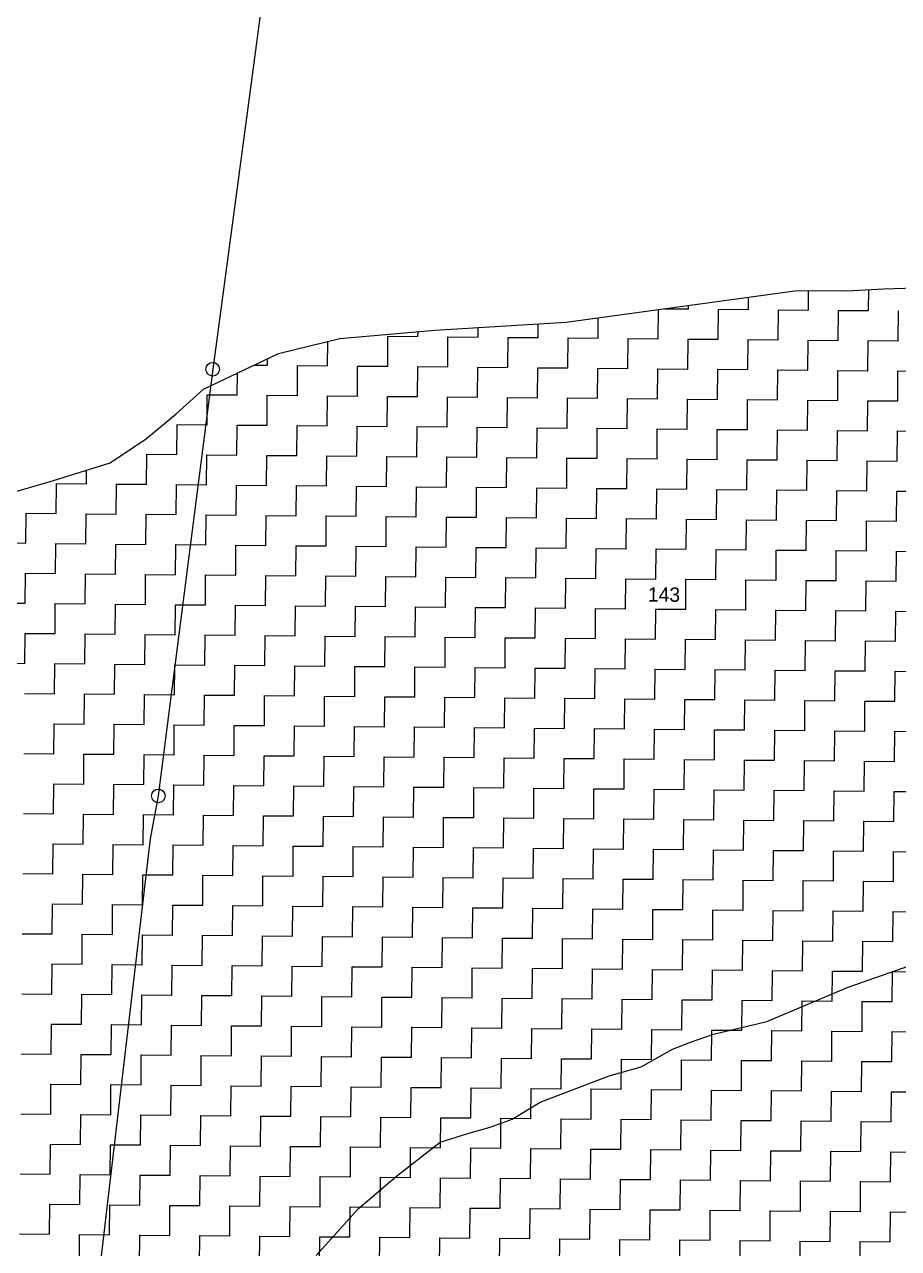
# Model space of a CAD drawing. Header units: metres. Extents: x 286188 to 288650, y 2015524 to 2018848.
# Drawn here: x 287614.8 to 287897.1, y 2016455.8 to 2016851 of the extents above; entities that cross this region are included whole.
import ezdxf
from ezdxf.enums import TextEntityAlignment as Align

# ---------------------------------------------------------------- set-up
doc = ezdxf.new("R2010")
doc.units = ezdxf.units.M
doc.header["$MEASUREMENT"] = 0
for name, color, linetype in [('LINE_WATER', 4, 'Continuous'), ('POLY_HATCH', 12, 'Continuous'), ('POLY_PARCEL', 6, 'Continuous'), ('TEXT_PARCEL', 7, 'Continuous')]:
    doc.layers.add(name, color=color, linetype=linetype)
doc.styles.add('TEXT_MAP', font='', dxfattribs={"height": 1.8})
doc.styles.get('TEXT_MAP').set_extended_font_data('Kruti Dev 050')

msp = doc.modelspace()

# ---------------------------------------------------------------- linework, layer by layer
for centre in [(287675.56, 2016739.69), (287658, 2016601.94)]:
    msp.add_circle(centre, 2.2)
at = {"layer": 'LINE_WATER'}
for p, q in [((287880.84, 2016540.25), (287900.2, 2016546.94)), ((287854.57, 2016529.12), (287880.84, 2016540.25)), ((287837.35, 2016525.05), (287854.57, 2016529.12)), ((287824.08, 2016520.15), (287829.92, 2016522.47)), ((287829.92, 2016522.47), (287837.35, 2016525.05)), ((287813.99, 2016514.43), (287824.08, 2016520.15)), ((287803.65, 2016511.61), (287813.99, 2016514.43)), ((287781.37, 2016503.1), (287803.65, 2016511.61)), ((287772.33, 2016497.63), (287781.37, 2016503.1)), ((287758.01, 2016493), (287765.17, 2016495.05)), ((287765.17, 2016495.05), (287772.33, 2016497.63)), ((287734.88, 2016479.21), (287749, 2016490.18)), ((287749, 2016490.18), (287758.01, 2016493)), ((287722.63, 2016468.75), (287734.88, 2016479.21)), ((287709.01, 2016453.55), (287722.63, 2016468.75))]:
    msp.add_line(p, q, dxfattribs=at)
at = {"layer": 'POLY_HATCH'}
for p, q in [((287789.75, 2016754.83), (287864.38, 2016765.11)), ((287864.38, 2016765.11), (287880.46, 2016764.96)), ((287880.46, 2016764.96), (287892.16, 2016765.59)), ((287892.16, 2016765.59), (287908.97, 2016766.17)), ((287747.34, 2016752.29), (287789.75, 2016754.83)), ((287716.63, 2016749.64), (287747.34, 2016752.29)), ((287696.85, 2016744.71), (287716.63, 2016749.64)), ((287672.63, 2016733.24), (287696.85, 2016744.71)), ((287663.79, 2016725.29), (287672.63, 2016733.24)), ((287654.22, 2016717.34), (287663.79, 2016725.29)), ((287642.46, 2016709.42), (287654.22, 2016717.34)), ((287624.14, 2016703.74), (287642.46, 2016709.42)), ((287602.16, 2016697.36), (287624.14, 2016703.74))]:
    msp.add_line(p, q, dxfattribs=at)
at = {"layer": 'POLY_HATCH', "linetype": 'Continuous'}
for p, q in [((287848.59, 2016758.95), (287848.62, 2016762.94)), ((287867.98, 2016758.78), (287868.04, 2016765.07)), ((287887.37, 2016758.6), (287887.43, 2016765.33)), ((287819.42, 2016749.52), (287819.5, 2016758.92)), ((287821.49, 2016759.2), (287829.2, 2016759.13)), ((287829.2, 2016759.13), (287829.21, 2016760.26)), ((287838.81, 2016749.35), (287838.89, 2016759.04)), ((287838.89, 2016759.04), (287848.59, 2016758.95)), ((287858.2, 2016749.17), (287858.28, 2016758.87)), ((287858.28, 2016758.87), (287867.98, 2016758.78)), ((287800.03, 2016749.7), (287800.09, 2016756.25)), ((287877.59, 2016749), (287877.67, 2016758.69)), ((287877.67, 2016758.69), (287887.37, 2016758.6)), ((287896.98, 2016748.82), (287897.06, 2016758.52)), ((287741.86, 2016750.22), (287741.87, 2016751.82)), ((287761.25, 2016750.05), (287761.28, 2016753.12)), ((287780.64, 2016749.87), (287780.68, 2016754.28)), ((287712.69, 2016740.79), (287712.76, 2016748.68)), ((287732.08, 2016740.62), (287732.16, 2016750.31)), ((287732.16, 2016750.31), (287741.86, 2016750.22)), ((287751.47, 2016740.44), (287751.55, 2016750.14)), ((287751.55, 2016750.14), (287761.25, 2016750.05)), ((287770.85, 2016740.27), (287770.94, 2016749.96)), ((287770.94, 2016749.96), (287780.64, 2016749.87)), ((287790.24, 2016740.09), (287790.33, 2016749.79)), ((287790.33, 2016749.79), (287800.03, 2016749.7)), ((287809.63, 2016739.92), (287809.72, 2016749.61)), ((287809.72, 2016749.61), (287819.42, 2016749.52)), ((287829.02, 2016739.74), (287829.11, 2016749.43)), ((287829.11, 2016749.43), (287838.81, 2016749.35)), ((287848.41, 2016739.56), (287848.5, 2016749.26)), ((287848.5, 2016749.26), (287858.2, 2016749.17)), ((287867.8, 2016739.39), (287867.89, 2016749.08)), ((287867.89, 2016749.08), (287877.59, 2016749)), ((287887.19, 2016739.21), (287887.28, 2016748.91)), ((287887.28, 2016748.91), (287896.98, 2016748.82)), ((287693.3, 2016740.97), (287693.31, 2016743.04)), ((287689.03, 2016741), (287693.3, 2016740.97)), ((287702.9, 2016731.18), (287702.99, 2016740.88)), ((287702.99, 2016740.88), (287712.69, 2016740.79)), ((287722.29, 2016731.01), (287722.38, 2016740.7)), ((287722.38, 2016740.7), (287732.08, 2016740.62)), ((287741.68, 2016730.83), (287741.77, 2016740.53)), ((287741.77, 2016740.53), (287751.47, 2016740.44)), ((287761.07, 2016730.66), (287761.16, 2016740.35)), ((287761.16, 2016740.35), (287770.85, 2016740.27)), ((287780.46, 2016730.48), (287780.55, 2016740.18)), ((287780.55, 2016740.18), (287790.24, 2016740.09)), ((287799.85, 2016730.31), (287799.94, 2016740)), ((287799.94, 2016740), (287809.63, 2016739.92)), ((287819.24, 2016730.13), (287819.33, 2016739.83)), ((287819.33, 2016739.83), (287829.02, 2016739.74)), ((287838.63, 2016729.96), (287838.72, 2016739.65)), ((287838.72, 2016739.65), (287848.41, 2016739.56)), ((287858.02, 2016729.78), (287858.11, 2016739.48)), ((287858.11, 2016739.48), (287867.8, 2016739.39)), ((287877.41, 2016729.61), (287877.5, 2016739.3)), ((287877.5, 2016739.3), (287887.19, 2016739.21)), ((287896.8, 2016729.43), (287896.89, 2016739.13)), ((287896.89, 2016739.13), (287906.58, 2016739.04)), ((287683.51, 2016731.36), (287683.58, 2016738.43)), ((287673.73, 2016721.75), (287673.82, 2016731.45)), ((287673.82, 2016731.45), (287683.51, 2016731.36)), ((287693.12, 2016721.58), (287693.21, 2016731.27)), ((287693.21, 2016731.27), (287702.9, 2016731.18)), ((287712.51, 2016721.4), (287712.6, 2016731.1)), ((287712.6, 2016731.1), (287722.29, 2016731.01)), ((287731.9, 2016721.23), (287731.99, 2016730.92)), ((287731.99, 2016730.92), (287741.68, 2016730.83)), ((287751.29, 2016721.05), (287751.38, 2016730.75)), ((287751.38, 2016730.75), (287761.07, 2016730.66)), ((287770.68, 2016720.88), (287770.77, 2016730.57)), ((287770.77, 2016730.57), (287780.46, 2016730.48)), ((287790.07, 2016720.7), (287790.16, 2016730.4)), ((287790.16, 2016730.4), (287799.85, 2016730.31)), ((287809.46, 2016720.53), (287809.55, 2016730.22)), ((287809.55, 2016730.22), (287819.24, 2016730.13)), ((287828.85, 2016720.35), (287828.94, 2016730.05)), ((287828.94, 2016730.05), (287838.63, 2016729.96)), ((287848.24, 2016720.18), (287848.33, 2016729.87)), ((287848.33, 2016729.87), (287858.02, 2016729.78)), ((287867.63, 2016720), (287867.72, 2016729.69)), ((287867.72, 2016729.69), (287877.41, 2016729.61)), ((287887.02, 2016719.82), (287887.11, 2016729.52)), ((287887.11, 2016729.52), (287896.8, 2016729.43)), ((287663.95, 2016712.14), (287664.04, 2016721.84)), ((287664.04, 2016721.84), (287673.73, 2016721.75)), ((287683.34, 2016711.97), (287683.43, 2016721.66)), ((287683.43, 2016721.66), (287693.12, 2016721.58)), ((287702.73, 2016711.79), (287702.82, 2016721.49)), ((287702.82, 2016721.49), (287712.51, 2016721.4)), ((287722.12, 2016711.62), (287722.21, 2016721.31)), ((287722.21, 2016721.31), (287731.9, 2016721.23)), ((287741.51, 2016711.44), (287741.6, 2016721.14)), ((287741.6, 2016721.14), (287751.29, 2016721.05)), ((287760.9, 2016711.27), (287760.98, 2016720.96)), ((287760.98, 2016720.96), (287770.68, 2016720.88)), ((287780.29, 2016711.09), (287780.37, 2016720.79)), ((287780.37, 2016720.79), (287790.07, 2016720.7)), ((287799.68, 2016710.92), (287799.76, 2016720.61)), ((287799.76, 2016720.61), (287809.46, 2016720.53)), ((287819.07, 2016710.74), (287819.15, 2016720.44)), ((287819.15, 2016720.44), (287828.85, 2016720.35)), ((287838.46, 2016710.57), (287838.54, 2016720.26)), ((287838.54, 2016720.26), (287848.24, 2016720.18)), ((287857.85, 2016710.39), (287857.93, 2016720.09)), ((287857.93, 2016720.09), (287867.63, 2016720)), ((287877.24, 2016710.22), (287877.32, 2016719.91)), ((287877.32, 2016719.91), (287887.02, 2016719.82)), ((287896.63, 2016710.04), (287896.71, 2016719.74)), ((287896.71, 2016719.74), (287906.41, 2016719.65)), ((287654.17, 2016702.54), (287654.25, 2016712.23)), ((287654.25, 2016712.23), (287663.95, 2016712.14)), ((287673.56, 2016702.36), (287673.64, 2016712.06)), ((287673.64, 2016712.06), (287683.34, 2016711.97)), ((287692.95, 2016702.19), (287693.03, 2016711.88)), ((287693.03, 2016711.88), (287702.73, 2016711.79)), ((287712.34, 2016702.01), (287712.42, 2016711.71)), ((287712.42, 2016711.71), (287722.12, 2016711.62)), ((287731.73, 2016701.84), (287731.81, 2016711.53)), ((287731.81, 2016711.53), (287741.51, 2016711.44)), ((287751.11, 2016701.66), (287751.2, 2016711.36)), ((287751.2, 2016711.36), (287760.9, 2016711.27)), ((287770.5, 2016701.49), (287770.59, 2016711.18)), ((287770.59, 2016711.18), (287780.29, 2016711.09)), ((287789.89, 2016701.31), (287789.98, 2016711.01)), ((287789.98, 2016711.01), (287799.68, 2016710.92)), ((287809.28, 2016701.14), (287809.37, 2016710.83)), ((287809.37, 2016710.83), (287819.07, 2016710.74)), ((287828.67, 2016700.96), (287828.76, 2016710.66)), ((287828.76, 2016710.66), (287838.46, 2016710.57)), ((287848.06, 2016700.79), (287848.15, 2016710.48)), ((287848.15, 2016710.48), (287857.85, 2016710.39)), ((287867.45, 2016700.61), (287867.54, 2016710.31)), ((287867.54, 2016710.31), (287877.24, 2016710.22)), ((287886.84, 2016700.44), (287886.93, 2016710.13)), ((287886.93, 2016710.13), (287896.63, 2016710.04)), ((287634.78, 2016702.71), (287634.82, 2016707.05)), ((287624.99, 2016693.1), (287625.08, 2016702.8)), ((287625.08, 2016702.8), (287634.78, 2016702.71)), ((287644.38, 2016692.93), (287644.47, 2016702.62)), ((287644.47, 2016702.62), (287654.17, 2016702.54)), ((287663.77, 2016692.75), (287663.86, 2016702.45)), ((287663.86, 2016702.45), (287673.56, 2016702.36)), ((287683.16, 2016692.58), (287683.25, 2016702.27)), ((287683.25, 2016702.27), (287692.95, 2016702.19)), ((287702.55, 2016692.4), (287702.64, 2016702.1)), ((287702.64, 2016702.1), (287712.34, 2016702.01)), ((287721.94, 2016692.23), (287722.03, 2016701.92)), ((287722.03, 2016701.92), (287731.73, 2016701.84)), ((287741.33, 2016692.05), (287741.42, 2016701.75)), ((287741.42, 2016701.75), (287751.11, 2016701.66)), ((287760.72, 2016691.88), (287760.81, 2016701.57)), ((287760.81, 2016701.57), (287770.5, 2016701.49)), ((287780.11, 2016691.7), (287780.2, 2016701.4)), ((287780.2, 2016701.4), (287789.89, 2016701.31)), ((287799.5, 2016691.53), (287799.59, 2016701.22)), ((287799.59, 2016701.22), (287809.28, 2016701.14)), ((287818.89, 2016691.35), (287818.98, 2016701.05)), ((287818.98, 2016701.05), (287828.67, 2016700.96)), ((287838.28, 2016691.18), (287838.37, 2016700.87)), ((287838.37, 2016700.87), (287848.06, 2016700.79)), ((287857.67, 2016691), (287857.76, 2016700.7)), ((287857.76, 2016700.7), (287867.45, 2016700.61)), ((287877.06, 2016690.83), (287877.15, 2016700.52)), ((287877.15, 2016700.52), (287886.84, 2016700.44)), ((287896.45, 2016690.65), (287896.54, 2016700.35)), ((287896.54, 2016700.35), (287906.23, 2016700.26)), ((287615.21, 2016683.5), (287615.3, 2016693.19)), ((287615.3, 2016693.19), (287624.99, 2016693.1)), ((287634.6, 2016683.32), (287634.69, 2016693.02)), ((287634.69, 2016693.02), (287644.38, 2016692.93)), ((287653.99, 2016683.15), (287654.08, 2016692.84)), ((287654.08, 2016692.84), (287663.77, 2016692.75)), ((287673.38, 2016682.97), (287673.47, 2016692.67)), ((287673.47, 2016692.67), (287683.16, 2016692.58)), ((287692.77, 2016682.8), (287692.86, 2016692.49)), ((287692.86, 2016692.49), (287702.55, 2016692.4)), ((287712.16, 2016682.62), (287712.25, 2016692.32)), ((287712.25, 2016692.32), (287721.94, 2016692.23)), ((287731.55, 2016682.45), (287731.64, 2016692.14)), ((287731.64, 2016692.14), (287741.33, 2016692.05)), ((287750.94, 2016682.27), (287751.03, 2016691.97)), ((287751.03, 2016691.97), (287760.72, 2016691.88)), ((287770.33, 2016682.1), (287770.42, 2016691.79)), ((287770.42, 2016691.79), (287780.11, 2016691.7)), ((287789.72, 2016681.92), (287789.81, 2016691.62)), ((287789.81, 2016691.62), (287799.5, 2016691.53)), ((287809.11, 2016681.75), (287809.2, 2016691.44)), ((287809.2, 2016691.44), (287818.89, 2016691.35)), ((287828.5, 2016681.57), (287828.59, 2016691.27)), ((287828.59, 2016691.27), (287838.28, 2016691.18)), ((287847.89, 2016681.4), (287847.98, 2016691.09)), ((287847.98, 2016691.09), (287857.67, 2016691)), ((287867.28, 2016681.22), (287867.37, 2016690.92)), ((287867.37, 2016690.92), (287877.06, 2016690.83)), ((287886.67, 2016681.05), (287886.76, 2016690.74)), ((287886.76, 2016690.74), (287896.45, 2016690.65)), ((287605.52, 2016683.59), (287615.21, 2016683.5)), ((287624.82, 2016673.72), (287624.91, 2016683.41)), ((287624.91, 2016683.41), (287634.6, 2016683.32)), ((287644.21, 2016673.54), (287644.3, 2016683.23)), ((287644.3, 2016683.23), (287653.99, 2016683.15)), ((287663.6, 2016673.36), (287663.69, 2016683.06)), ((287663.69, 2016683.06), (287673.38, 2016682.97)), ((287682.99, 2016673.19), (287683.08, 2016682.88)), ((287683.08, 2016682.88), (287692.77, 2016682.8)), ((287702.38, 2016673.01), (287702.47, 2016682.71)), ((287702.47, 2016682.71), (287712.16, 2016682.62)), ((287721.77, 2016672.84), (287721.86, 2016682.53)), ((287721.86, 2016682.53), (287731.55, 2016682.45)), ((287741.16, 2016672.66), (287741.24, 2016682.36)), ((287741.24, 2016682.36), (287750.94, 2016682.27)), ((287760.55, 2016672.49), (287760.63, 2016682.18)), ((287760.63, 2016682.18), (287770.33, 2016682.1)), ((287779.94, 2016672.31), (287780.02, 2016682.01)), ((287780.02, 2016682.01), (287789.72, 2016681.92)), ((287799.33, 2016672.14), (287799.41, 2016681.83)), ((287799.41, 2016681.83), (287809.11, 2016681.75)), ((287818.72, 2016671.96), (287818.8, 2016681.66)), ((287818.8, 2016681.66), (287828.5, 2016681.57)), ((287838.11, 2016671.79), (287838.19, 2016681.48)), ((287838.19, 2016681.48), (287847.89, 2016681.4)), ((287857.5, 2016671.61), (287857.58, 2016681.31)), ((287857.58, 2016681.31), (287867.28, 2016681.22)), ((287876.89, 2016671.44), (287876.97, 2016681.13)), ((287876.97, 2016681.13), (287886.67, 2016681.05)), ((287896.27, 2016671.26), (287896.36, 2016680.96)), ((287896.36, 2016680.96), (287906.06, 2016680.87)), ((287615.04, 2016664.11), (287615.12, 2016673.8)), ((287615.12, 2016673.8), (287624.82, 2016673.72)), ((287634.43, 2016663.93), (287634.51, 2016673.63)), ((287634.51, 2016673.63), (287644.21, 2016673.54)), ((287653.82, 2016663.76), (287653.9, 2016673.45)), ((287653.9, 2016673.45), (287663.6, 2016673.36)), ((287673.21, 2016663.58), (287673.29, 2016673.28)), ((287673.29, 2016673.28), (287682.99, 2016673.19)), ((287692.6, 2016663.41), (287692.68, 2016673.1)), ((287692.68, 2016673.1), (287702.38, 2016673.01)), ((287711.99, 2016663.23), (287712.07, 2016672.93)), ((287712.07, 2016672.93), (287721.77, 2016672.84)), ((287731.37, 2016663.06), (287731.46, 2016672.75)), ((287731.46, 2016672.75), (287741.16, 2016672.66)), ((287750.76, 2016662.88), (287750.85, 2016672.58)), ((287750.85, 2016672.58), (287760.55, 2016672.49)), ((287770.15, 2016662.71), (287770.24, 2016672.4)), ((287770.24, 2016672.4), (287779.94, 2016672.31)), ((287789.54, 2016662.53), (287789.63, 2016672.23)), ((287789.63, 2016672.23), (287799.33, 2016672.14)), ((287808.93, 2016662.36), (287809.02, 2016672.05)), ((287809.02, 2016672.05), (287818.72, 2016671.96)), ((287828.32, 2016662.18), (287828.41, 2016671.88)), ((287828.41, 2016671.88), (287838.11, 2016671.79)), ((287847.71, 2016662.01), (287847.8, 2016671.7)), ((287847.8, 2016671.7), (287857.5, 2016671.61)), ((287867.1, 2016661.83), (287867.19, 2016671.53)), ((287867.19, 2016671.53), (287876.89, 2016671.44)), ((287886.49, 2016661.66), (287886.58, 2016671.35)), ((287886.58, 2016671.35), (287896.27, 2016671.26)), ((287605.34, 2016664.2), (287615.04, 2016664.11)), ((287624.64, 2016654.33), (287624.73, 2016664.02)), ((287624.73, 2016664.02), (287634.43, 2016663.93)), ((287644.03, 2016654.15), (287644.12, 2016663.85)), ((287644.12, 2016663.85), (287653.82, 2016663.76)), ((287663.42, 2016653.98), (287663.51, 2016663.67)), ((287663.51, 2016663.67), (287673.21, 2016663.58)), ((287682.81, 2016653.8), (287682.9, 2016663.49)), ((287682.9, 2016663.49), (287692.6, 2016663.41)), ((287702.2, 2016653.62), (287702.29, 2016663.32)), ((287702.29, 2016663.32), (287711.99, 2016663.23)), ((287721.59, 2016653.45), (287721.68, 2016663.14)), ((287721.68, 2016663.14), (287731.37, 2016663.06)), ((287740.98, 2016653.27), (287741.07, 2016662.97)), ((287741.07, 2016662.97), (287750.76, 2016662.88)), ((287760.37, 2016653.1), (287760.46, 2016662.79)), ((287760.46, 2016662.79), (287770.15, 2016662.71)), ((287779.76, 2016652.92), (287779.85, 2016662.62)), ((287779.85, 2016662.62), (287789.54, 2016662.53)), ((287799.15, 2016652.75), (287799.24, 2016662.44)), ((287799.24, 2016662.44), (287808.93, 2016662.36)), ((287818.54, 2016652.57), (287818.63, 2016662.27)), ((287818.63, 2016662.27), (287828.32, 2016662.18)), ((287837.93, 2016652.4), (287838.02, 2016662.09)), ((287838.02, 2016662.09), (287847.71, 2016662.01)), ((287857.32, 2016652.22), (287857.41, 2016661.92)), ((287857.41, 2016661.92), (287867.1, 2016661.83)), ((287876.71, 2016652.05), (287876.8, 2016661.74)), ((287876.8, 2016661.74), (287886.49, 2016661.66)), ((287896.1, 2016651.87), (287896.19, 2016661.57)), ((287896.19, 2016661.57), (287905.88, 2016661.48)), ((287614.86, 2016644.72), (287614.95, 2016654.41)), ((287614.95, 2016654.41), (287624.64, 2016654.33)), ((287634.25, 2016644.54), (287634.34, 2016654.24)), ((287634.34, 2016654.24), (287644.03, 2016654.15)), ((287653.64, 2016644.37), (287653.73, 2016654.06)), ((287653.73, 2016654.06), (287663.42, 2016653.98)), ((287673.03, 2016644.19), (287673.12, 2016653.89)), ((287673.12, 2016653.89), (287682.81, 2016653.8)), ((287692.42, 2016644.02), (287692.51, 2016653.71)), ((287692.51, 2016653.71), (287702.2, 2016653.62)), ((287711.81, 2016643.84), (287711.9, 2016653.54)), ((287711.9, 2016653.54), (287721.59, 2016653.45)), ((287731.2, 2016643.67), (287731.29, 2016653.36)), ((287731.29, 2016653.36), (287740.98, 2016653.27)), ((287750.59, 2016643.49), (287750.68, 2016653.19)), ((287750.68, 2016653.19), (287760.37, 2016653.1)), ((287769.98, 2016643.32), (287770.07, 2016653.01)), ((287770.07, 2016653.01), (287779.76, 2016652.92)), ((287789.37, 2016643.14), (287789.46, 2016652.84)), ((287789.46, 2016652.84), (287799.15, 2016652.75)), ((287808.76, 2016642.97), (287808.85, 2016652.66)), ((287808.85, 2016652.66), (287818.54, 2016652.57)), ((287828.15, 2016642.79), (287828.24, 2016652.49)), ((287828.24, 2016652.49), (287837.93, 2016652.4)), ((287847.54, 2016642.62), (287847.63, 2016652.31)), ((287847.63, 2016652.31), (287857.32, 2016652.22)), ((287866.93, 2016642.44), (287867.02, 2016652.14)), ((287867.02, 2016652.14), (287876.71, 2016652.05)), ((287886.32, 2016642.27), (287886.4, 2016651.96)), ((287886.4, 2016651.96), (287896.1, 2016651.87)), ((287605.17, 2016644.81), (287614.86, 2016644.72)), ((287624.47, 2016634.94), (287624.56, 2016644.63)), ((287624.56, 2016644.63), (287634.25, 2016644.54)), ((287643.86, 2016634.76), (287643.95, 2016644.46)), ((287643.95, 2016644.46), (287653.64, 2016644.37)), ((287663.25, 2016634.59), (287663.34, 2016644.28)), ((287663.34, 2016644.28), (287673.03, 2016644.19)), ((287682.64, 2016634.41), (287682.73, 2016644.11)), ((287682.73, 2016644.11), (287692.42, 2016644.02)), ((287702.03, 2016634.24), (287702.12, 2016643.93)), ((287702.12, 2016643.93), (287711.81, 2016643.84)), ((287721.42, 2016634.06), (287721.5, 2016643.75)), ((287721.5, 2016643.75), (287731.2, 2016643.67)), ((287740.81, 2016633.88), (287740.89, 2016643.58)), ((287740.89, 2016643.58), (287750.59, 2016643.49)), ((287760.2, 2016633.71), (287760.28, 2016643.4)), ((287760.28, 2016643.4), (287769.98, 2016643.32)), ((287779.59, 2016633.53), (287779.67, 2016643.23)), ((287779.67, 2016643.23), (287789.37, 2016643.14)), ((287798.98, 2016633.36), (287799.06, 2016643.05)), ((287799.06, 2016643.05), (287808.76, 2016642.97)), ((287818.37, 2016633.18), (287818.45, 2016642.88)), ((287818.45, 2016642.88), (287828.15, 2016642.79)), ((287837.76, 2016633.01), (287837.84, 2016642.7)), ((287837.84, 2016642.7), (287847.54, 2016642.62)), ((287857.15, 2016632.83), (287857.23, 2016642.53)), ((287857.23, 2016642.53), (287866.93, 2016642.44)), ((287876.53, 2016632.66), (287876.62, 2016642.35)), ((287876.62, 2016642.35), (287886.32, 2016642.27)), ((287895.92, 2016632.48), (287896.01, 2016642.18)), ((287896.01, 2016642.18), (287905.71, 2016642.09)), ((287614.77, 2016635.02), (287624.47, 2016634.94)), ((287634.08, 2016625.15), (287634.16, 2016634.85)), ((287634.16, 2016634.85), (287643.86, 2016634.76)), ((287653.47, 2016624.98), (287653.55, 2016634.67)), ((287653.55, 2016634.67), (287663.25, 2016634.59)), ((287672.86, 2016624.8), (287672.94, 2016634.5)), ((287672.94, 2016634.5), (287682.64, 2016634.41)), ((287692.25, 2016624.63), (287692.33, 2016634.32)), ((287692.33, 2016634.32), (287702.03, 2016634.24)), ((287711.63, 2016624.45), (287711.72, 2016634.15)), ((287711.72, 2016634.15), (287721.42, 2016634.06)), ((287731.02, 2016624.28), (287731.11, 2016633.97)), ((287731.11, 2016633.97), (287740.81, 2016633.88)), ((287750.41, 2016624.1), (287750.5, 2016633.8)), ((287750.5, 2016633.8), (287760.2, 2016633.71)), ((287769.8, 2016623.93), (287769.89, 2016633.62)), ((287769.89, 2016633.62), (287779.59, 2016633.53)), ((287789.19, 2016623.75), (287789.28, 2016633.45)), ((287789.28, 2016633.45), (287798.98, 2016633.36)), ((287808.58, 2016623.58), (287808.67, 2016633.27)), ((287808.67, 2016633.27), (287818.37, 2016633.18)), ((287827.97, 2016623.4), (287828.06, 2016633.1)), ((287828.06, 2016633.1), (287837.76, 2016633.01)), ((287847.36, 2016623.23), (287847.45, 2016632.92)), ((287847.45, 2016632.92), (287857.15, 2016632.83)), ((287866.75, 2016623.05), (287866.84, 2016632.75)), ((287866.84, 2016632.75), (287876.53, 2016632.66)), ((287886.14, 2016622.88), (287886.23, 2016632.57)), ((287886.23, 2016632.57), (287895.92, 2016632.48)), ((287624.29, 2016615.55), (287624.38, 2016625.24)), ((287624.38, 2016625.24), (287634.08, 2016625.15)), ((287643.68, 2016615.37), (287643.77, 2016625.07)), ((287643.77, 2016625.07), (287653.47, 2016624.98)), ((287663.07, 2016615.2), (287663.16, 2016624.89)), ((287663.16, 2016624.89), (287672.86, 2016624.8)), ((287682.46, 2016615.02), (287682.55, 2016624.72)), ((287682.55, 2016624.72), (287692.25, 2016624.63)), ((287701.85, 2016614.85), (287701.94, 2016624.54)), ((287701.94, 2016624.54), (287711.63, 2016624.45)), ((287721.24, 2016614.67), (287721.33, 2016624.37)), ((287721.33, 2016624.37), (287731.02, 2016624.28)), ((287740.63, 2016614.5), (287740.72, 2016624.19)), ((287740.72, 2016624.19), (287750.41, 2016624.1)), ((287760.02, 2016614.32), (287760.11, 2016624.01)), ((287760.11, 2016624.01), (287769.8, 2016623.93)), ((287779.41, 2016614.14), (287779.5, 2016623.84)), ((287779.5, 2016623.84), (287789.19, 2016623.75)), ((287798.8, 2016613.97), (287798.89, 2016623.66)), ((287798.89, 2016623.66), (287808.58, 2016623.58)), ((287818.19, 2016613.79), (287818.28, 2016623.49)), ((287818.28, 2016623.49), (287827.97, 2016623.4)), ((287837.58, 2016613.62), (287837.67, 2016623.31)), ((287837.67, 2016623.31), (287847.36, 2016623.23)), ((287856.97, 2016613.44), (287857.06, 2016623.14)), ((287857.06, 2016623.14), (287866.75, 2016623.05)), ((287876.36, 2016613.27), (287876.45, 2016622.96)), ((287876.45, 2016622.96), (287886.14, 2016622.88)), ((287895.75, 2016613.09), (287895.84, 2016622.79)), ((287895.84, 2016622.79), (287905.53, 2016622.7)), ((287614.6, 2016615.63), (287624.29, 2016615.55)), ((287633.9, 2016605.76), (287633.99, 2016615.46)), ((287633.99, 2016615.46), (287643.68, 2016615.37)), ((287653.29, 2016605.59), (287653.38, 2016615.28)), ((287653.38, 2016615.28), (287663.07, 2016615.2)), ((287672.68, 2016605.41), (287672.77, 2016615.11)), ((287672.77, 2016615.11), (287682.46, 2016615.02)), ((287692.07, 2016605.24), (287692.16, 2016614.93)), ((287692.16, 2016614.93), (287701.85, 2016614.85)), ((287711.46, 2016605.06), (287711.55, 2016614.76)), ((287711.55, 2016614.76), (287721.24, 2016614.67)), ((287730.85, 2016604.89), (287730.94, 2016614.58)), ((287730.94, 2016614.58), (287740.63, 2016614.5)), ((287750.24, 2016604.71), (287750.33, 2016614.41)), ((287750.33, 2016614.41), (287760.02, 2016614.32)), ((287769.63, 2016604.54), (287769.72, 2016614.23)), ((287769.72, 2016614.23), (287779.41, 2016614.14)), ((287789.02, 2016604.36), (287789.11, 2016614.06)), ((287789.11, 2016614.06), (287798.8, 2016613.97)), ((287808.41, 2016604.19), (287808.5, 2016613.88)), ((287808.5, 2016613.88), (287818.19, 2016613.79)), ((287827.8, 2016604.01), (287827.89, 2016613.71)), ((287827.89, 2016613.71), (287837.58, 2016613.62)), ((287847.19, 2016603.84), (287847.28, 2016613.53)), ((287847.28, 2016613.53), (287856.97, 2016613.44)), ((287866.58, 2016603.66), (287866.66, 2016613.36)), ((287866.66, 2016613.36), (287876.36, 2016613.27)), ((287885.97, 2016603.49), (287886.05, 2016613.18)), ((287886.05, 2016613.18), (287895.75, 2016613.09)), ((287624.12, 2016596.16), (287624.21, 2016605.85)), ((287624.21, 2016605.85), (287633.9, 2016605.76)), ((287643.51, 2016595.98), (287643.6, 2016605.68)), ((287643.6, 2016605.68), (287653.29, 2016605.59)), ((287662.9, 2016595.81), (287662.99, 2016605.5)), ((287662.99, 2016605.5), (287672.68, 2016605.41)), ((287682.29, 2016595.63), (287682.38, 2016605.33)), ((287682.38, 2016605.33), (287692.07, 2016605.24)), ((287701.68, 2016595.46), (287701.76, 2016605.15)), ((287701.76, 2016605.15), (287711.46, 2016605.06)), ((287721.07, 2016595.28), (287721.15, 2016604.98)), ((287721.15, 2016604.98), (287730.85, 2016604.89)), ((287740.46, 2016595.11), (287740.54, 2016604.8)), ((287740.54, 2016604.8), (287750.24, 2016604.71)), ((287759.85, 2016594.93), (287759.93, 2016604.63)), ((287759.93, 2016604.63), (287769.63, 2016604.54)), ((287779.24, 2016594.76), (287779.32, 2016604.45)), ((287779.32, 2016604.45), (287789.02, 2016604.36)), ((287798.63, 2016594.58), (287798.71, 2016604.27)), ((287798.71, 2016604.27), (287808.41, 2016604.19)), ((287818.02, 2016594.4), (287818.1, 2016604.1)), ((287818.1, 2016604.1), (287827.8, 2016604.01)), ((287837.41, 2016594.23), (287837.49, 2016603.92)), ((287837.49, 2016603.92), (287847.19, 2016603.84)), ((287856.79, 2016594.05), (287856.88, 2016603.75)), ((287856.88, 2016603.75), (287866.58, 2016603.66)), ((287876.18, 2016593.88), (287876.27, 2016603.57)), ((287876.27, 2016603.57), (287885.97, 2016603.49)), ((287895.57, 2016593.7), (287895.66, 2016603.4)), ((287895.66, 2016603.4), (287905.36, 2016603.31)), ((287614.42, 2016596.24), (287624.12, 2016596.16)), ((287633.73, 2016586.37), (287633.81, 2016596.07)), ((287633.81, 2016596.07), (287643.51, 2016595.98)), ((287653.12, 2016586.2), (287653.2, 2016595.89)), ((287653.2, 2016595.89), (287662.9, 2016595.81)), ((287672.51, 2016586.02), (287672.59, 2016595.72)), ((287672.59, 2016595.72), (287682.29, 2016595.63)), ((287691.89, 2016585.85), (287691.98, 2016595.54)), ((287691.98, 2016595.54), (287701.68, 2016595.46)), ((287711.28, 2016585.67), (287711.37, 2016595.37)), ((287711.37, 2016595.37), (287721.07, 2016595.28)), ((287730.67, 2016585.5), (287730.76, 2016595.19)), ((287730.76, 2016595.19), (287740.46, 2016595.11)), ((287750.06, 2016585.32), (287750.15, 2016595.02)), ((287750.15, 2016595.02), (287759.85, 2016594.93)), ((287769.45, 2016585.15), (287769.54, 2016594.84)), ((287769.54, 2016594.84), (287779.24, 2016594.76)), ((287788.84, 2016584.97), (287788.93, 2016594.67)), ((287788.93, 2016594.67), (287798.63, 2016594.58)), ((287808.23, 2016584.8), (287808.32, 2016594.49)), ((287808.32, 2016594.49), (287818.02, 2016594.4)), ((287827.62, 2016584.62), (287827.71, 2016594.32)), ((287827.71, 2016594.32), (287837.41, 2016594.23)), ((287847.01, 2016584.45), (287847.1, 2016594.14)), ((287847.1, 2016594.14), (287856.79, 2016594.05)), ((287866.4, 2016584.27), (287866.49, 2016593.97)), ((287866.49, 2016593.97), (287876.18, 2016593.88)), ((287885.79, 2016584.1), (287885.88, 2016593.79)), ((287885.88, 2016593.79), (287895.57, 2016593.7)), ((287623.94, 2016576.77), (287624.03, 2016586.46)), ((287624.03, 2016586.46), (287633.73, 2016586.37)), ((287643.33, 2016576.59), (287643.42, 2016586.29)), ((287643.42, 2016586.29), (287653.12, 2016586.2)), ((287662.72, 2016576.42), (287662.81, 2016586.11)), ((287662.81, 2016586.11), (287672.51, 2016586.02)), ((287682.11, 2016576.24), (287682.2, 2016585.94)), ((287682.2, 2016585.94), (287691.89, 2016585.85)), ((287701.5, 2016576.07), (287701.59, 2016585.76)), ((287701.59, 2016585.76), (287711.28, 2016585.67)), ((287720.89, 2016575.89), (287720.98, 2016585.59)), ((287720.98, 2016585.59), (287730.67, 2016585.5)), ((287740.28, 2016575.72), (287740.37, 2016585.41)), ((287740.37, 2016585.41), (287750.06, 2016585.32)), ((287759.67, 2016575.54), (287759.76, 2016585.24)), ((287759.76, 2016585.24), (287769.45, 2016585.15)), ((287779.06, 2016575.37), (287779.15, 2016585.06)), ((287779.15, 2016585.06), (287788.84, 2016584.97)), ((287798.45, 2016575.19), (287798.54, 2016584.89)), ((287798.54, 2016584.89), (287808.23, 2016584.8)), ((287817.84, 2016575.02), (287817.93, 2016584.71)), ((287817.93, 2016584.71), (287827.62, 2016584.62)), ((287837.23, 2016574.84), (287837.32, 2016584.53)), ((287837.32, 2016584.53), (287847.01, 2016584.45)), ((287856.62, 2016574.66), (287856.71, 2016584.36)), ((287856.71, 2016584.36), (287866.4, 2016584.27)), ((287876.01, 2016574.49), (287876.1, 2016584.18)), ((287876.1, 2016584.18), (287885.79, 2016584.1)), ((287895.4, 2016574.31), (287895.49, 2016584.01)), ((287895.49, 2016584.01), (287905.18, 2016583.92)), ((287614.25, 2016576.85), (287623.94, 2016576.77)), ((287633.55, 2016566.98), (287633.64, 2016576.68)), ((287633.64, 2016576.68), (287643.33, 2016576.59)), ((287652.94, 2016566.81), (287653.03, 2016576.5)), ((287653.03, 2016576.5), (287662.72, 2016576.42)), ((287672.33, 2016566.63), (287672.42, 2016576.33)), ((287672.42, 2016576.33), (287682.11, 2016576.24)), ((287691.72, 2016566.46), (287691.81, 2016576.15)), ((287691.81, 2016576.15), (287701.5, 2016576.07)), ((287711.11, 2016566.28), (287711.2, 2016575.98)), ((287711.2, 2016575.98), (287720.89, 2016575.89)), ((287730.5, 2016566.11), (287730.59, 2016575.8)), ((287730.59, 2016575.8), (287740.28, 2016575.72)), ((287749.89, 2016565.93), (287749.98, 2016575.63)), ((287749.98, 2016575.63), (287759.67, 2016575.54)), ((287769.28, 2016565.76), (287769.37, 2016575.45)), ((287769.37, 2016575.45), (287779.06, 2016575.37)), ((287788.67, 2016565.58), (287788.76, 2016575.28)), ((287788.76, 2016575.28), (287798.45, 2016575.19)), ((287808.06, 2016565.41), (287808.15, 2016575.1)), ((287808.15, 2016575.1), (287817.84, 2016575.02)), ((287827.45, 2016565.23), (287827.54, 2016574.93)), ((287827.54, 2016574.93), (287837.23, 2016574.84)), ((287846.84, 2016565.06), (287846.92, 2016574.75)), ((287846.92, 2016574.75), (287856.62, 2016574.66)), ((287866.23, 2016564.88), (287866.31, 2016574.58)), ((287866.31, 2016574.58), (287876.01, 2016574.49)), ((287885.62, 2016564.71), (287885.7, 2016574.4)), ((287885.7, 2016574.4), (287895.4, 2016574.31)), ((287623.77, 2016557.38), (287623.86, 2016567.07)), ((287623.86, 2016567.07), (287633.55, 2016566.98)), ((287643.16, 2016557.2), (287643.25, 2016566.9)), ((287643.25, 2016566.9), (287652.94, 2016566.81)), ((287662.55, 2016557.03), (287662.64, 2016566.72)), ((287662.64, 2016566.72), (287672.33, 2016566.63)), ((287681.94, 2016556.85), (287682.02, 2016566.55)), ((287682.02, 2016566.55), (287691.72, 2016566.46)), ((287701.33, 2016556.68), (287701.41, 2016566.37)), ((287701.41, 2016566.37), (287711.11, 2016566.28)), ((287720.72, 2016556.5), (287720.8, 2016566.2)), ((287720.8, 2016566.2), (287730.5, 2016566.11)), ((287740.11, 2016556.33), (287740.19, 2016566.02)), ((287740.19, 2016566.02), (287749.89, 2016565.93)), ((287759.5, 2016556.15), (287759.58, 2016565.85)), ((287759.58, 2016565.85), (287769.28, 2016565.76)), ((287778.89, 2016555.98), (287778.97, 2016565.67)), ((287778.97, 2016565.67), (287788.67, 2016565.58)), ((287798.28, 2016555.8), (287798.36, 2016565.5)), ((287798.36, 2016565.5), (287808.06, 2016565.41)), ((287817.67, 2016555.63), (287817.75, 2016565.32)), ((287817.75, 2016565.32), (287827.45, 2016565.23)), ((287837.05, 2016555.45), (287837.14, 2016565.15)), ((287837.14, 2016565.15), (287846.84, 2016565.06)), ((287856.44, 2016555.28), (287856.53, 2016564.97)), ((287856.53, 2016564.97), (287866.23, 2016564.88)), ((287875.83, 2016555.1), (287875.92, 2016564.79)), ((287875.92, 2016564.79), (287885.62, 2016564.71)), ((287895.22, 2016554.92), (287895.31, 2016564.62)), ((287895.31, 2016564.62), (287905.01, 2016564.53)), ((287614.07, 2016557.46), (287623.77, 2016557.38)), ((287633.38, 2016547.59), (287633.46, 2016557.29)), ((287633.46, 2016557.29), (287643.16, 2016557.2)), ((287652.77, 2016547.42), (287652.85, 2016557.11)), ((287652.85, 2016557.11), (287662.55, 2016557.03)), ((287672.16, 2016547.24), (287672.24, 2016556.94)), ((287672.24, 2016556.94), (287681.94, 2016556.85)), ((287691.54, 2016547.07), (287691.63, 2016556.76)), ((287691.63, 2016556.76), (287701.33, 2016556.68)), ((287710.93, 2016546.89), (287711.02, 2016556.59)), ((287711.02, 2016556.59), (287720.72, 2016556.5)), ((287730.32, 2016546.72), (287730.41, 2016556.41)), ((287730.41, 2016556.41), (287740.11, 2016556.33)), ((287749.71, 2016546.54), (287749.8, 2016556.24)), ((287749.8, 2016556.24), (287759.5, 2016556.15)), ((287769.1, 2016546.37), (287769.19, 2016556.06)), ((287769.19, 2016556.06), (287778.89, 2016555.98)), ((287788.49, 2016546.19), (287788.58, 2016555.89)), ((287788.58, 2016555.89), (287798.28, 2016555.8)), ((287807.88, 2016546.02), (287807.97, 2016555.71)), ((287807.97, 2016555.71), (287817.67, 2016555.63)), ((287827.27, 2016545.84), (287827.36, 2016555.54)), ((287827.36, 2016555.54), (287837.05, 2016555.45)), ((287846.66, 2016545.67), (287846.75, 2016555.36)), ((287846.75, 2016555.36), (287856.44, 2016555.28)), ((287866.05, 2016545.49), (287866.14, 2016555.19)), ((287866.14, 2016555.19), (287875.83, 2016555.1)), ((287885.44, 2016545.32), (287885.53, 2016555.01)), ((287885.53, 2016555.01), (287895.22, 2016554.92)), ((287623.59, 2016537.99), (287623.68, 2016547.68)), ((287623.68, 2016547.68), (287633.38, 2016547.59)), ((287642.98, 2016537.81), (287643.07, 2016547.51)), ((287643.07, 2016547.51), (287652.77, 2016547.42)), ((287662.37, 2016537.64), (287662.46, 2016547.33)), ((287662.46, 2016547.33), (287672.16, 2016547.24)), ((287681.76, 2016537.46), (287681.85, 2016547.16)), ((287681.85, 2016547.16), (287691.54, 2016547.07)), ((287701.15, 2016537.29), (287701.24, 2016546.98)), ((287701.24, 2016546.98), (287710.93, 2016546.89)), ((287720.54, 2016537.11), (287720.63, 2016546.81)), ((287720.63, 2016546.81), (287730.32, 2016546.72)), ((287739.93, 2016536.94), (287740.02, 2016546.63)), ((287740.02, 2016546.63), (287749.71, 2016546.54)), ((287759.32, 2016536.76), (287759.41, 2016546.46)), ((287759.41, 2016546.46), (287769.1, 2016546.37)), ((287778.71, 2016536.59), (287778.8, 2016546.28)), ((287778.8, 2016546.28), (287788.49, 2016546.19)), ((287798.1, 2016536.41), (287798.19, 2016546.11)), ((287798.19, 2016546.11), (287807.88, 2016546.02)), ((287817.49, 2016536.24), (287817.58, 2016545.93)), ((287817.58, 2016545.93), (287827.27, 2016545.84)), ((287836.88, 2016536.06), (287836.97, 2016545.76)), ((287836.97, 2016545.76), (287846.66, 2016545.67)), ((287856.27, 2016535.89), (287856.36, 2016545.58)), ((287856.36, 2016545.58), (287866.05, 2016545.49)), ((287875.66, 2016535.71), (287875.75, 2016545.41)), ((287875.75, 2016545.41), (287885.44, 2016545.32)), ((287895.05, 2016535.54), (287895.14, 2016545.23)), ((287895.14, 2016545.23), (287904.83, 2016545.14)), ((287613.9, 2016538.08), (287623.59, 2016537.99)), ((287633.2, 2016528.21), (287633.29, 2016537.9)), ((287633.29, 2016537.9), (287642.98, 2016537.81)), ((287652.59, 2016528.03), (287652.68, 2016537.72)), ((287652.68, 2016537.72), (287662.37, 2016537.64)), ((287671.98, 2016527.85), (287672.07, 2016537.55)), ((287672.07, 2016537.55), (287681.76, 2016537.46)), ((287691.37, 2016527.68), (287691.46, 2016537.37)), ((287691.46, 2016537.37), (287701.15, 2016537.29)), ((287710.76, 2016527.5), (287710.85, 2016537.2)), ((287710.85, 2016537.2), (287720.54, 2016537.11)), ((287730.15, 2016527.33), (287730.24, 2016537.02)), ((287730.24, 2016537.02), (287739.93, 2016536.94)), ((287749.54, 2016527.15), (287749.63, 2016536.85)), ((287749.63, 2016536.85), (287759.32, 2016536.76)), ((287768.93, 2016526.98), (287769.02, 2016536.67)), ((287769.02, 2016536.67), (287778.71, 2016536.59)), ((287788.32, 2016526.8), (287788.41, 2016536.5)), ((287788.41, 2016536.5), (287798.1, 2016536.41)), ((287807.71, 2016526.63), (287807.8, 2016536.32)), ((287807.8, 2016536.32), (287817.49, 2016536.24)), ((287827.1, 2016526.45), (287827.18, 2016536.15)), ((287827.18, 2016536.15), (287836.88, 2016536.06)), ((287846.49, 2016526.28), (287846.57, 2016535.97)), ((287846.57, 2016535.97), (287856.27, 2016535.89)), ((287865.88, 2016526.1), (287865.96, 2016535.8)), ((287865.96, 2016535.8), (287875.66, 2016535.71)), ((287885.27, 2016525.93), (287885.35, 2016535.62)), ((287885.35, 2016535.62), (287895.05, 2016535.54)), ((287623.42, 2016518.6), (287623.51, 2016528.29)), ((287623.51, 2016528.29), (287633.2, 2016528.21)), ((287642.81, 2016518.42), (287642.9, 2016528.12)), ((287642.9, 2016528.12), (287652.59, 2016528.03)), ((287662.2, 2016518.25), (287662.29, 2016527.94)), ((287662.29, 2016527.94), (287671.98, 2016527.85)), ((287681.59, 2016518.07), (287681.67, 2016527.77)), ((287681.67, 2016527.77), (287691.37, 2016527.68)), ((287700.98, 2016517.9), (287701.06, 2016527.59)), ((287701.06, 2016527.59), (287710.76, 2016527.5)), ((287720.37, 2016517.72), (287720.45, 2016527.42)), ((287720.45, 2016527.42), (287730.15, 2016527.33)), ((287739.76, 2016517.55), (287739.84, 2016527.24)), ((287739.84, 2016527.24), (287749.54, 2016527.15)), ((287759.15, 2016517.37), (287759.23, 2016527.07)), ((287759.23, 2016527.07), (287768.93, 2016526.98)), ((287778.54, 2016517.2), (287778.62, 2016526.89)), ((287778.62, 2016526.89), (287788.32, 2016526.8)), ((287797.93, 2016517.02), (287798.01, 2016526.72)), ((287798.01, 2016526.72), (287807.71, 2016526.63)), ((287817.31, 2016516.85), (287817.4, 2016526.54)), ((287817.4, 2016526.54), (287827.1, 2016526.45)), ((287836.7, 2016516.67), (287836.79, 2016526.37)), ((287836.79, 2016526.37), (287846.49, 2016526.28)), ((287856.09, 2016516.5), (287856.18, 2016526.19)), ((287856.18, 2016526.19), (287865.88, 2016526.1)), ((287875.48, 2016516.32), (287875.57, 2016526.02)), ((287875.57, 2016526.02), (287885.27, 2016525.93)), ((287894.87, 2016516.15), (287894.96, 2016525.84)), ((287894.96, 2016525.84), (287904.66, 2016525.75)), ((287613.72, 2016518.69), (287623.42, 2016518.6)), ((287633.03, 2016508.82), (287633.11, 2016518.51)), ((287633.11, 2016518.51), (287642.81, 2016518.42)), ((287652.42, 2016508.64), (287652.5, 2016518.34)), ((287652.5, 2016518.34), (287662.2, 2016518.25)), ((287671.8, 2016508.47), (287671.89, 2016518.16)), ((287671.89, 2016518.16), (287681.59, 2016518.07)), ((287691.19, 2016508.29), (287691.28, 2016517.98)), ((287691.28, 2016517.98), (287700.98, 2016517.9)), ((287710.58, 2016508.11), (287710.67, 2016517.81)), ((287710.67, 2016517.81), (287720.37, 2016517.72)), ((287729.97, 2016507.94), (287730.06, 2016517.63)), ((287730.06, 2016517.63), (287739.76, 2016517.55)), ((287749.36, 2016507.76), (287749.45, 2016517.46)), ((287749.45, 2016517.46), (287759.15, 2016517.37)), ((287768.75, 2016507.59), (287768.84, 2016517.28)), ((287768.84, 2016517.28), (287778.54, 2016517.2)), ((287788.14, 2016507.41), (287788.23, 2016517.11)), ((287788.23, 2016517.11), (287797.93, 2016517.02)), ((287807.53, 2016507.24), (287807.62, 2016516.93)), ((287807.62, 2016516.93), (287817.31, 2016516.85)), ((287826.92, 2016507.06), (287827.01, 2016516.76)), ((287827.01, 2016516.76), (287836.7, 2016516.67)), ((287846.31, 2016506.89), (287846.4, 2016516.58)), ((287846.4, 2016516.58), (287856.09, 2016516.5)), ((287865.7, 2016506.71), (287865.79, 2016516.41)), ((287865.79, 2016516.41), (287875.48, 2016516.32)), ((287885.09, 2016506.54), (287885.18, 2016516.23)), ((287885.18, 2016516.23), (287894.87, 2016516.15)), ((287623.24, 2016499.21), (287623.33, 2016508.9)), ((287623.33, 2016508.9), (287633.03, 2016508.82)), ((287642.63, 2016499.03), (287642.72, 2016508.73)), ((287642.72, 2016508.73), (287652.42, 2016508.64)), ((287662.02, 2016498.86), (287662.11, 2016508.55)), ((287662.11, 2016508.55), (287671.8, 2016508.47)), ((287681.41, 2016498.68), (287681.5, 2016508.38)), ((287681.5, 2016508.38), (287691.19, 2016508.29)), ((287700.8, 2016498.51), (287700.89, 2016508.2)), ((287700.89, 2016508.2), (287710.58, 2016508.11)), ((287720.19, 2016498.33), (287720.28, 2016508.03)), ((287720.28, 2016508.03), (287729.97, 2016507.94)), ((287739.58, 2016498.16), (287739.67, 2016507.85)), ((287739.67, 2016507.85), (287749.36, 2016507.76)), ((287758.97, 2016497.98), (287759.06, 2016507.68)), ((287759.06, 2016507.68), (287768.75, 2016507.59)), ((287778.36, 2016497.81), (287778.45, 2016507.5)), ((287778.45, 2016507.5), (287788.14, 2016507.41)), ((287797.75, 2016497.63), (287797.84, 2016507.33)), ((287797.84, 2016507.33), (287807.53, 2016507.24)), ((287817.14, 2016497.46), (287817.23, 2016507.15)), ((287817.23, 2016507.15), (287826.92, 2016507.06)), ((287836.53, 2016497.28), (287836.62, 2016506.98)), ((287836.62, 2016506.98), (287846.31, 2016506.89)), ((287855.92, 2016497.11), (287856.01, 2016506.8)), ((287856.01, 2016506.8), (287865.7, 2016506.71)), ((287875.31, 2016496.93), (287875.4, 2016506.63)), ((287875.4, 2016506.63), (287885.09, 2016506.54)), ((287894.7, 2016496.76), (287894.79, 2016506.45)), ((287894.79, 2016506.45), (287904.48, 2016506.36)), ((287613.55, 2016499.3), (287623.24, 2016499.21)), ((287632.85, 2016489.43), (287632.94, 2016499.12)), ((287632.94, 2016499.12), (287642.63, 2016499.03)), ((287652.24, 2016489.25), (287652.33, 2016498.95)), ((287652.33, 2016498.95), (287662.02, 2016498.86)), ((287671.63, 2016489.08), (287671.72, 2016498.77)), ((287671.72, 2016498.77), (287681.41, 2016498.68)), ((287691.02, 2016488.9), (287691.11, 2016498.6)), ((287691.11, 2016498.6), (287700.8, 2016498.51)), ((287710.41, 2016488.73), (287710.5, 2016498.42)), ((287710.5, 2016498.42), (287720.19, 2016498.33)), ((287729.8, 2016488.55), (287729.89, 2016498.24)), ((287729.89, 2016498.24), (287739.58, 2016498.16)), ((287749.19, 2016488.37), (287749.28, 2016498.07)), ((287749.28, 2016498.07), (287758.97, 2016497.98)), ((287768.58, 2016488.2), (287768.67, 2016497.89)), ((287768.67, 2016497.89), (287778.36, 2016497.81)), ((287787.97, 2016488.02), (287788.06, 2016497.72)), ((287788.06, 2016497.72), (287797.75, 2016497.63)), ((287807.36, 2016487.85), (287807.44, 2016497.54)), ((287807.44, 2016497.54), (287817.14, 2016497.46)), ((287826.75, 2016487.67), (287826.83, 2016497.37)), ((287826.83, 2016497.37), (287836.53, 2016497.28)), ((287846.14, 2016487.5), (287846.22, 2016497.19)), ((287846.22, 2016497.19), (287855.92, 2016497.11)), ((287865.53, 2016487.32), (287865.61, 2016497.02)), ((287865.61, 2016497.02), (287875.31, 2016496.93)), ((287884.92, 2016487.15), (287885, 2016496.84)), ((287885, 2016496.84), (287894.7, 2016496.76)), ((287623.07, 2016479.82), (287623.16, 2016489.51)), ((287623.16, 2016489.51), (287632.85, 2016489.43)), ((287642.46, 2016479.64), (287642.55, 2016489.34)), ((287642.55, 2016489.34), (287652.24, 2016489.25)), ((287661.85, 2016479.47), (287661.93, 2016489.16)), ((287661.93, 2016489.16), (287671.63, 2016489.08)), ((287681.24, 2016479.29), (287681.32, 2016488.99)), ((287681.32, 2016488.99), (287691.02, 2016488.9)), ((287700.63, 2016479.12), (287700.71, 2016488.81)), ((287700.71, 2016488.81), (287710.41, 2016488.73)), ((287720.02, 2016478.94), (287720.1, 2016488.64)), ((287720.1, 2016488.64), (287729.8, 2016488.55)), ((287739.41, 2016478.77), (287739.49, 2016488.46)), ((287739.49, 2016488.46), (287749.19, 2016488.37)), ((287758.8, 2016478.59), (287758.88, 2016488.29)), ((287758.88, 2016488.29), (287768.58, 2016488.2)), ((287778.19, 2016478.42), (287778.27, 2016488.11)), ((287778.27, 2016488.11), (287787.97, 2016488.02)), ((287797.57, 2016478.24), (287797.66, 2016487.94)), ((287797.66, 2016487.94), (287807.36, 2016487.85)), ((287816.96, 2016478.07), (287817.05, 2016487.76)), ((287817.05, 2016487.76), (287826.75, 2016487.67)), ((287836.35, 2016477.89), (287836.44, 2016487.59)), ((287836.44, 2016487.59), (287846.14, 2016487.5)), ((287855.74, 2016477.72), (287855.83, 2016487.41)), ((287855.83, 2016487.41), (287865.53, 2016487.32)), ((287875.13, 2016477.54), (287875.22, 2016487.24)), ((287875.22, 2016487.24), (287884.92, 2016487.15)), ((287894.52, 2016477.37), (287894.61, 2016487.06)), ((287894.61, 2016487.06), (287904.31, 2016486.97)), ((287613.37, 2016479.91), (287623.07, 2016479.82)), ((287632.68, 2016470.04), (287632.76, 2016479.73)), ((287632.76, 2016479.73), (287642.46, 2016479.64)), ((287652.06, 2016469.86), (287652.15, 2016479.56)), ((287652.15, 2016479.56), (287661.85, 2016479.47)), ((287671.45, 2016469.69), (287671.54, 2016479.38)), ((287671.54, 2016479.38), (287681.24, 2016479.29)), ((287690.84, 2016469.51), (287690.93, 2016479.21)), ((287690.93, 2016479.21), (287700.63, 2016479.12)), ((287710.23, 2016469.34), (287710.32, 2016479.03)), ((287710.32, 2016479.03), (287720.02, 2016478.94)), ((287729.62, 2016469.16), (287729.71, 2016478.86)), ((287729.71, 2016478.86), (287739.41, 2016478.77)), ((287749.01, 2016468.99), (287749.1, 2016478.68)), ((287749.1, 2016478.68), (287758.8, 2016478.59)), ((287768.4, 2016468.81), (287768.49, 2016478.5)), ((287768.49, 2016478.5), (287778.19, 2016478.42)), ((287787.79, 2016468.63), (287787.88, 2016478.33)), ((287787.88, 2016478.33), (287797.57, 2016478.24)), ((287807.18, 2016468.46), (287807.27, 2016478.15)), ((287807.27, 2016478.15), (287816.96, 2016478.07)), ((287826.57, 2016468.28), (287826.66, 2016477.98)), ((287826.66, 2016477.98), (287836.35, 2016477.89)), ((287845.96, 2016468.11), (287846.05, 2016477.8)), ((287846.05, 2016477.8), (287855.74, 2016477.72)), ((287865.35, 2016467.93), (287865.44, 2016477.63)), ((287865.44, 2016477.63), (287875.13, 2016477.54)), ((287884.74, 2016467.76), (287884.83, 2016477.45)), ((287884.83, 2016477.45), (287894.52, 2016477.37)), ((287622.89, 2016460.43), (287622.98, 2016470.12)), ((287622.98, 2016470.12), (287632.68, 2016470.04)), ((287642.28, 2016460.25), (287642.37, 2016469.95)), ((287642.37, 2016469.95), (287652.06, 2016469.86)), ((287661.67, 2016460.08), (287661.76, 2016469.77)), ((287661.76, 2016469.77), (287671.45, 2016469.69)), ((287681.06, 2016459.9), (287681.15, 2016469.6)), ((287681.15, 2016469.6), (287690.84, 2016469.51)), ((287700.45, 2016459.73), (287700.54, 2016469.42)), ((287700.54, 2016469.42), (287710.23, 2016469.34)), ((287719.84, 2016459.55), (287719.93, 2016469.25)), ((287719.93, 2016469.25), (287729.62, 2016469.16)), ((287739.23, 2016459.38), (287739.32, 2016469.07)), ((287739.32, 2016469.07), (287749.01, 2016468.99)), ((287758.62, 2016459.2), (287758.71, 2016468.9)), ((287758.71, 2016468.9), (287768.4, 2016468.81)), ((287778.01, 2016459.03), (287778.1, 2016468.72)), ((287778.1, 2016468.72), (287787.79, 2016468.63)), ((287797.4, 2016458.85), (287797.49, 2016468.55)), ((287797.49, 2016468.55), (287807.18, 2016468.46)), ((287816.79, 2016458.68), (287816.88, 2016468.37)), ((287816.88, 2016468.37), (287826.57, 2016468.28)), ((287836.18, 2016458.5), (287836.27, 2016468.2)), ((287836.27, 2016468.2), (287845.96, 2016468.11)), ((287855.57, 2016458.33), (287855.66, 2016468.02)), ((287855.66, 2016468.02), (287865.35, 2016467.93)), ((287874.96, 2016458.15), (287875.05, 2016467.85)), ((287875.05, 2016467.85), (287884.74, 2016467.76)), ((287894.35, 2016457.98), (287894.44, 2016467.67)), ((287894.44, 2016467.67), (287904.13, 2016467.58)), ((287613.2, 2016460.52), (287622.89, 2016460.43)), ((287632.5, 2016450.65), (287632.59, 2016460.34)), ((287632.59, 2016460.34), (287642.28, 2016460.25)), ((287651.89, 2016450.47), (287651.98, 2016460.17)), ((287651.98, 2016460.17), (287661.67, 2016460.08)), ((287671.28, 2016450.3), (287671.37, 2016459.99)), ((287671.37, 2016459.99), (287681.06, 2016459.9)), ((287690.67, 2016450.12), (287690.76, 2016459.82)), ((287690.76, 2016459.82), (287700.45, 2016459.73)), ((287710.06, 2016449.95), (287710.15, 2016459.64)), ((287710.15, 2016459.64), (287719.84, 2016459.55)), ((287729.45, 2016449.77), (287729.54, 2016459.47)), ((287729.54, 2016459.47), (287739.23, 2016459.38)), ((287748.84, 2016449.6), (287748.93, 2016459.29)), ((287748.93, 2016459.29), (287758.62, 2016459.2)), ((287768.23, 2016449.42), (287768.32, 2016459.12)), ((287768.32, 2016459.12), (287778.01, 2016459.03)), ((287787.62, 2016449.25), (287787.7, 2016458.94)), ((287787.7, 2016458.94), (287797.4, 2016458.85)), ((287807.01, 2016449.07), (287807.09, 2016458.76)), ((287807.09, 2016458.76), (287816.79, 2016458.68)), ((287826.4, 2016448.89), (287826.48, 2016458.59)), ((287826.48, 2016458.59), (287836.18, 2016458.5)), ((287845.79, 2016448.72), (287845.87, 2016458.41)), ((287845.87, 2016458.41), (287855.57, 2016458.33)), ((287865.18, 2016448.54), (287865.26, 2016458.24)), ((287865.26, 2016458.24), (287874.96, 2016458.15)), ((287884.57, 2016448.37), (287884.65, 2016458.06)), ((287884.65, 2016458.06), (287894.35, 2016457.98))]:
    msp.add_line(p, q, dxfattribs=at)
at = {"layer": 'POLY_PARCEL'}
for p, q in [((287701.61, 2016933.72), (287687.11, 2016825.65)), ((287687.11, 2016825.65), (287675.56, 2016739.69)), ((287675.56, 2016739.69), (287658, 2016601.94)), ((287658, 2016601.94), (287655.42, 2016588.13)), ((287655.42, 2016588.13), (287636.08, 2016423.66))]:
    msp.add_line(p, q, dxfattribs=at)

# ---------------------------------------------------------------- texts
at = {"layer": 'TEXT_PARCEL', "style": 'TEXT_MAP'}
msp.add_text('143', height=4.654, rotation=359.4824, dxfattribs=at).set_placement((287821.32, 2016666.95), align=Align.MIDDLE)

doc.saveas('drawing.dxf')
